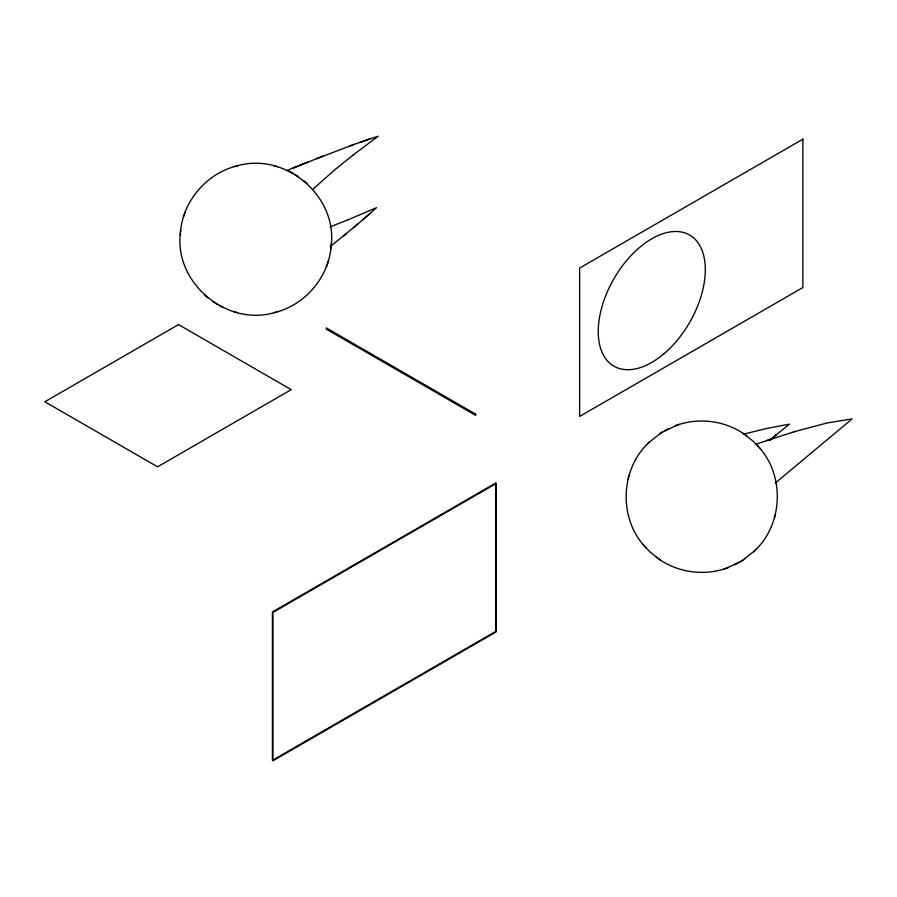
<?xml version="1.0" encoding="UTF-8"?>
<svg xmlns="http://www.w3.org/2000/svg" width="897" height="897" viewBox="0 0 897 897"><rect width="100%" height="100%" fill="white"/><g stroke="black" fill="none" stroke-linecap="round" stroke-linejoin="round"><path stroke-width="1.35" d="M180.398 232.895C174.096 282.936 227.087 327.147 275.155 312.414M331.195 245.599C337.496 195.557 284.506 151.346 236.438 166.08M180.476 232.02C182.954 200.749 207.106 172.874 237.615 165.766M273.977 312.728C304.498 305.619 328.638 277.745 331.116 246.473M180.207 235.036L180.667 229.879M330.926 248.615L331.385 243.457M648.195 443.196C620.511 469.647 618.616 517.401 644.225 545.892M755.252 550.197C782.946 523.758 784.841 476.004 759.221 447.502M628.124 479.02L628.472 477.709M628.685 476.879L628.999 475.702M774.447 517.704L774.761 516.515M774.986 515.697L775.333 514.385M183.47 216.872L184.177 214.843M184.446 214.058L185.152 212.04M326.452 266.454L327.147 264.447M327.416 263.662L328.123 261.621M648.8 442.613L661.179 432.803M742.279 560.603L754.657 550.792M647.32 444.071L649.764 441.649M753.682 551.756L756.126 549.334M312.403 189.682L335.186 169.466L352.88 155.203M369.62 213.856L353.485 227.681M362.22 220.292L376.527 207.667L347.184 220.169M775.356 482.99L852.15 418.888L826.956 423.003L793.654 431.883M357.645 224.205L330.208 246.653M769.761 440.203L775.916 435.079L769.94 440.023M345.715 234.117L343.484 235.945L346.029 233.859M775.714 435.247L789.438 424.135L766.879 428.441L743.333 434.193M352.678 155.372L378.175 136.209L360.101 142.275M661.257 432.758L676.932 425.2M726.525 568.193L742.189 560.647M659.497 433.868L663.029 431.625M740.417 561.769L743.949 559.537M664.89 430.56L668.781 428.531M734.665 564.863L738.556 562.845M286.535 170.677L323.346 156M292.792 168.165L308.759 161.763L293.005 168.053M347.419 220.068L330.13 226.84M316.495 158.702L354.416 144.294M349.314 146.155L369.373 139.091M677.291 425.088C699.638 417.24 725.595 420.895 744.925 434.574M658.521 558.82C677.852 572.51 703.82 576.154 726.166 568.317M674.936 425.884L679.354 424.371M724.092 569.034L728.51 567.509M755.386 444.363L794.35 431.67M772.239 438.678L766.419 440.629M234.308 166.663L235.619 166.304M275.984 312.19L277.285 311.831M274.168 165.81L275.368 166.136M236.225 312.358L237.425 312.683M276.175 166.36L277.498 166.719M234.106 311.775L235.429 312.134M289.103 171.26L290.863 172.179M290.942 172.235L292.803 173.199M220.729 306.314L222.501 307.234M218.79 305.294L220.651 306.258M294.665 174.276L298.365 176.642M213.228 301.852L216.939 304.218M743.164 433.341L753.637 441.604L760.611 449.117M745.642 435.09L747.403 436.323M642.835 544.277L649.809 551.801L660.282 560.064M656.055 557.082L657.804 558.315M303.724 180.645L305.316 182.024M305.597 182.27L307.256 183.706M204.348 294.788L205.996 296.223M206.276 296.47L207.869 297.849M757.259 445.248L758.671 446.885M644.775 546.52L646.188 548.157M178.514 324.591L44.85 401.755L157.558 466.821L291.222 389.657L178.514 324.591M802.871 139.181L579.641 268.057L579.641 416.421L802.871 287.545L802.871 139.181M495.649 483.102L272.419 611.989L272.419 760.342L495.649 631.466L495.649 483.102M496.131 483.55L272.901 612.427L272.901 760.791L496.131 631.914L496.131 483.55M475.69 414.179L326.25 327.898L326.25 329.098L475.69 415.378L475.69 414.179M664.004 353.721A75.707 43.706 -60 0 0 690.802 235.754A75.707 43.706 -60 0 0 600.53 312.313A75.707 43.706 -60 0 0 664.004 353.721"/></g></svg>
